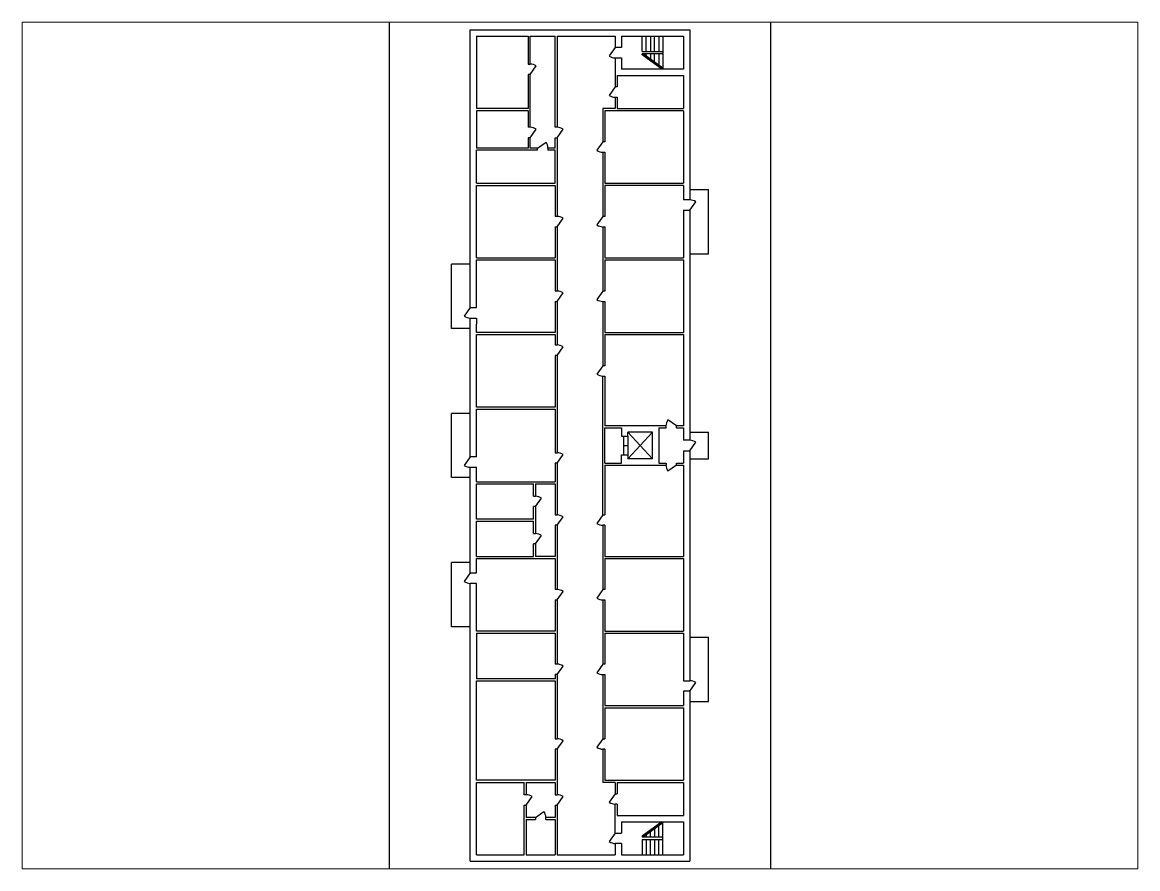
# Paper-space layout 'Лист1' of a CAD drawing. Header units: millimetres. Extents: x -2 to 204, y 38 to 194.
# The model-space entities are those that its viewports show. They can reach past a viewport. Long polylines and large blocks are cut down to what shows.
import ezdxf

# ---------------------------------------------------------------- set-up
doc = ezdxf.new("R2010")
doc.units = ezdxf.units.MM

msp = doc.modelspace()

# ---------------------------------------------------------------- linework, layer by layer
for p, q in [((-8.75, -13.19), (-8.75, 465.59)), ((175.03, 465.59), (175.03, -13.19)), ((30.14, 426.7), (136.14, 426.7)), ((30.14, 292.7), (30.14, 426.7)), ((136.14, 426.7), (136.14, 344.7)), ((33.14, 423.7), (58.14, 423.7)), ((33.14, 423.7), (33.14, 388.7)), ((58.14, 423.7), (58.14, 410.2)), ((59.14, 423.7), (71.14, 423.7)), ((59.14, 410.2), (59.14, 423.7)), ((71.14, 379.7), (71.14, 423.7)), ((72.14, 423.7), (100.14, 423.7)), ((72.14, 423.7), (72.14, 379.7)), ((100.14, 423.7), (100.14, 418.2)), ((103.14, 423.7), (133.14, 423.7)), ((103.14, 423.7), (103.14, 418.2)), ((113.14, 416.2), (113.14, 423.7)), ((115.14, 416.2), (115.14, 423.7)), ((117.14, 423.7), (117.14, 416.2)), ((119.14, 416.2), (119.14, 423.7)), ((121.14, 423.7), (121.14, 416.2)), ((123.14, 423.7), (123.14, 407.7)), ((133.14, 423.7), (133.14, 407.7)), ((100.14, 418.2), (97.27, 414.11)), ((103.14, 418.2), (100.14, 418.2)), ((113.14, 416.2), (123.14, 416.2)), ((113.14, 414.7), (113.14, 415.2)), ((123.14, 415.2), (113.14, 415.2)), ((122.64, 407.7), (113.14, 414.7)), ((123.14, 408.2), (113.64, 415.2)), ((115.14, 414.1), (115.14, 415.2)), ((117.14, 415.2), (117.14, 412.62)), ((119.14, 411.15), (119.14, 415.2)), ((121.14, 415.2), (121.14, 409.68)), ((58.14, 410.2), (59.14, 410.2)), ((59.14, 405.2), (62.01, 409.3)), ((100.14, 413.2), (103.14, 413.2)), ((100.14, 413.2), (100.14, 399.2)), ((103.14, 413.2), (103.14, 407.7)), ((59.14, 405.2), (58.14, 405.2)), ((58.14, 405.2), (58.14, 388.7)), ((59.14, 379.7), (59.14, 405.2)), ((101.14, 404.7), (101.14, 399.2)), ((101.14, 404.7), (133.14, 404.7)), ((133.14, 407.7), (103.14, 407.7)), ((133.14, 404.7), (133.14, 388.7)), ((100.14, 399.2), (97.27, 395.11)), ((101.14, 399.2), (100.14, 399.2)), ((100.14, 394.2), (101.14, 394.2)), ((100.14, 394.2), (100.14, 388.7)), ((101.14, 394.2), (101.14, 388.7)), ((58.14, 388.7), (33.14, 388.7)), ((58.14, 387.7), (33.14, 387.7)), ((33.14, 387.7), (33.14, 369.7)), ((58.14, 387.7), (58.14, 379.7)), ((94.14, 388.7), (94.14, 372.7)), ((100.14, 388.7), (94.14, 388.7)), ((95.14, 387.7), (95.14, 372.7)), ((133.14, 387.7), (95.14, 387.7)), ((101.14, 388.7), (133.14, 388.7)), ((133.14, 387.7), (133.14, 352.7)), ((59.14, 379.7), (58.14, 379.7)), ((59.14, 374.7), (62.01, 378.8)), ((72.14, 379.7), (71.14, 379.7)), ((72.14, 374.7), (75.01, 378.8)), ((59.14, 374.7), (58.14, 374.7)), ((58.14, 374.7), (58.14, 369.7)), ((59.14, 369.7), (59.14, 374.7)), ((62.64, 369.7), (66.74, 372.57)), ((71.14, 374.7), (72.14, 374.7)), ((71.14, 369.7), (71.14, 374.7)), ((72.14, 374.7), (72.14, 336.7)), ((94.14, 372.7), (91.27, 368.61)), ((95.14, 372.7), (94.14, 372.7)), ((58.14, 369.7), (33.14, 369.7)), ((33.14, 352.7), (33.14, 368.7)), ((62.64, 368.7), (33.14, 368.7)), ((62.64, 369.7), (59.14, 369.7)), ((62.64, 368.7), (62.64, 369.7)), ((71.14, 369.7), (67.64, 369.7)), ((67.64, 369.7), (67.64, 368.7)), ((71.14, 368.7), (67.64, 368.7)), ((71.14, 352.7), (71.14, 368.7)), ((94.14, 367.7), (95.14, 367.7)), ((94.14, 367.7), (94.14, 336.7)), ((95.14, 367.7), (95.14, 352.7)), ((33.14, 352.7), (71.14, 352.7)), ((33.14, 316.7), (33.14, 351.7)), ((33.14, 351.7), (71.14, 351.7)), ((71.14, 351.7), (71.14, 336.7)), ((95.14, 352.7), (133.14, 352.7)), ((133.14, 351.7), (95.14, 351.7)), ((95.14, 351.7), (95.14, 336.7)), ((133.14, 351.7), (133.14, 344.7)), ((136.14, 344.7), (133.14, 344.7)), ((136.14, 349.7), (145.14, 349.7)), ((145.14, 318.7), (145.14, 349.7)), ((133.14, 339.7), (136.14, 339.7)), ((133.14, 339.7), (133.14, 316.7)), ((136.14, 339.7), (139.01, 343.8)), ((136.14, 339.7), (136.14, 228.7)), ((72.14, 336.7), (71.14, 336.7)), ((72.14, 331.7), (75.01, 335.8)), ((94.14, 336.7), (91.27, 332.61)), ((95.14, 336.7), (94.14, 336.7)), ((71.14, 331.7), (72.14, 331.7)), ((71.14, 331.7), (71.14, 316.7)), ((72.14, 331.7), (72.14, 300.7)), ((94.14, 331.7), (95.14, 331.7)), ((94.14, 331.7), (94.14, 300.7)), ((95.14, 331.7), (95.14, 316.7)), ((136.14, 318.7), (145.14, 318.7)), ((30.14, 313.7), (21.14, 313.7)), ((21.14, 282.7), (21.14, 313.7)), ((33.14, 316.7), (71.14, 316.7)), ((33.14, 292.7), (33.14, 315.7)), ((33.14, 315.7), (71.14, 315.7)), ((71.14, 315.7), (71.14, 300.7)), ((95.14, 316.7), (133.14, 316.7)), ((95.14, 315.7), (95.14, 300.7)), ((95.14, 315.7), (133.14, 315.7)), ((133.14, 315.7), (133.14, 280.7)), ((72.14, 300.7), (71.14, 300.7)), ((72.14, 295.7), (75.01, 299.8)), ((94.14, 300.7), (91.27, 296.61)), ((95.14, 300.7), (94.14, 300.7)), ((30.14, 292.7), (27.27, 288.61)), ((30.14, 292.7), (33.14, 292.7)), ((71.14, 295.7), (72.14, 295.7)), ((71.14, 295.7), (71.14, 280.7)), ((72.14, 295.7), (72.14, 274.7)), ((94.14, 295.7), (95.14, 295.7)), ((94.14, 295.7), (94.14, 264.7)), ((95.14, 295.7), (95.14, 280.7)), ((30.14, 284.7), (30.14, 287.7)), ((30.14, 287.7), (33.14, 287.7)), ((33.14, 287.7), (33.14, 284.7)), ((30.14, 282.7), (21.14, 282.7)), ((30.14, 220.7), (30.14, 284.7)), ((33.14, 280.7), (33.14, 284.7)), ((71.14, 280.7), (33.14, 280.7)), ((95.14, 280.7), (133.14, 280.7)), ((33.14, 279.7), (71.14, 279.7)), ((33.14, 244.7), (33.14, 279.7)), ((71.14, 279.7), (71.14, 274.7)), ((71.14, 274.7), (72.14, 274.7)), ((95.14, 279.7), (95.14, 264.7)), ((95.14, 279.7), (133.14, 279.7)), ((133.14, 279.7), (133.14, 235.7)), ((72.14, 269.7), (71.14, 269.7)), ((71.14, 269.7), (71.14, 244.7)), ((72.14, 269.7), (75.01, 273.8)), ((72.14, 269.7), (72.14, 222.7)), ((94.14, 264.7), (91.27, 260.61)), ((95.14, 264.7), (94.14, 264.7)), ((94.14, 259.7), (95.14, 259.7)), ((94.14, 192.7), (94.14, 259.7)), ((95.14, 259.7), (95.14, 235.7)), ((71.14, 244.7), (33.14, 244.7)), ((33.14, 243.7), (71.14, 243.7)), ((33.14, 220.7), (33.14, 243.7)), ((71.14, 243.7), (71.14, 222.7)), ((30.14, 241.7), (21.14, 241.7)), ((21.14, 210.7), (21.14, 241.7)), ((129.64, 235.7), (125.54, 238.57)), ((124.64, 235.7), (95.14, 235.7)), ((95.16, 234.7), (103.14, 234.7)), ((95.16, 217.7), (95.16, 234.7)), ((103.14, 234.7), (103.14, 230.7)), ((118.14, 232.7), (106.14, 232.7)), ((106.14, 230.7), (106.14, 232.7)), ((106.14, 232.7), (118.14, 219.7)), ((106.14, 219.7), (118.14, 232.7)), ((118.14, 219.7), (118.14, 232.7)), ((121.14, 234.7), (121.14, 217.7)), ((121.14, 234.7), (124.64, 234.7)), ((124.64, 234.7), (124.64, 235.7)), ((133.14, 235.7), (129.64, 235.7)), ((129.64, 234.7), (129.64, 235.7)), ((129.64, 234.7), (133.14, 234.7)), ((133.14, 234.7), (133.14, 228.7)), ((136.14, 232.7), (145.14, 232.7)), ((145.14, 219.7), (145.14, 232.7)), ((103.14, 230.7), (106.14, 230.7)), ((104.14, 230.7), (104.14, 221.7)), ((104.14, 226.2), (106.14, 226.2)), ((106.14, 230.7), (106.14, 221.7)), ((136.14, 228.7), (133.14, 228.7)), ((136.14, 223.7), (139.01, 227.8)), ((30.14, 220.7), (27.27, 216.61)), ((33.14, 220.7), (30.14, 220.7)), ((71.14, 222.7), (71.14, 222.7)), ((71.14, 222.7), (72.14, 222.7)), ((72.14, 217.7), (75.01, 221.8)), ((103.14, 217.7), (103.14, 221.7)), ((103.14, 221.7), (106.14, 221.7)), ((106.14, 221.7), (106.14, 219.7)), ((133.14, 223.7), (136.14, 223.7)), ((133.14, 223.7), (133.14, 217.7)), ((136.14, 223.7), (136.14, 112.7)), ((30.14, 215.7), (33.14, 215.7)), ((30.14, 164.7), (30.14, 215.7)), ((33.14, 208.7), (33.14, 215.7)), ((72.14, 217.7), (71.14, 217.7)), ((71.14, 217.7), (71.14, 208.7)), ((72.14, 217.7), (72.14, 192.7)), ((95.14, 216.7), (95.14, 192.7)), ((95.16, 217.7), (103.14, 217.7)), ((95.16, 216.7), (124.64, 216.7)), ((118.14, 219.7), (106.14, 219.7)), ((121.14, 217.7), (124.64, 217.7)), ((124.64, 217.7), (124.64, 216.7)), ((129.64, 216.7), (125.54, 213.84)), ((129.64, 216.7), (129.64, 217.7)), ((129.64, 217.7), (133.14, 217.7)), ((129.64, 216.7), (133.14, 216.7)), ((133.14, 216.7), (133.14, 172.7)), ((136.14, 219.7), (145.14, 219.7)), ((30.14, 210.7), (21.14, 210.7)), ((33.14, 208.7), (71.14, 208.7)), ((33.14, 190.7), (33.14, 207.7)), ((33.14, 207.7), (60.75, 207.7)), ((60.75, 201.7), (60.75, 207.7)), ((61.75, 207.7), (61.75, 201.7)), ((61.75, 207.7), (71.14, 207.7)), ((71.14, 207.7), (71.14, 192.7)), ((60.75, 201.7), (61.75, 201.7)), ((61.75, 196.7), (64.62, 200.8)), ((60.75, 190.7), (60.75, 196.7)), ((61.75, 196.7), (60.75, 196.7)), ((61.75, 196.7), (61.75, 183.7)), ((60.75, 190.7), (33.14, 190.7)), ((33.14, 172.7), (33.14, 189.7)), ((33.14, 189.7), (60.75, 189.7)), ((60.75, 183.7), (60.75, 189.7)), ((71.14, 192.7), (72.14, 192.7)), ((72.14, 187.7), (75.01, 191.8)), ((94.14, 192.7), (91.27, 188.61)), ((94.14, 192.7), (95.14, 192.7)), ((60.75, 183.7), (61.75, 183.7)), ((72.14, 187.7), (71.14, 187.7)), ((71.14, 187.7), (71.14, 172.7)), ((72.14, 187.7), (72.14, 156.7)), ((95.14, 187.7), (94.14, 187.7)), ((94.14, 187.7), (94.14, 156.7)), ((95.14, 187.7), (95.14, 172.7)), ((60.75, 172.7), (60.75, 178.7)), ((61.75, 178.7), (60.75, 178.7)), ((61.75, 178.7), (64.62, 182.8)), ((61.75, 178.7), (61.75, 172.7)), ((33.14, 172.7), (60.75, 172.7)), ((71.14, 172.7), (61.75, 172.7)), ((95.14, 172.7), (133.14, 172.7)), ((30.14, 169.7), (21.14, 169.7)), ((21.14, 138.7), (21.14, 169.7)), ((33.14, 164.7), (33.14, 171.7)), ((33.14, 171.7), (71.14, 171.7)), ((71.14, 171.7), (71.14, 156.7)), ((95.14, 171.7), (95.14, 156.7)), ((95.14, 171.7), (133.14, 171.7)), ((133.14, 171.7), (133.14, 136.7)), ((30.14, 164.7), (27.27, 160.61)), ((30.14, 164.7), (33.14, 164.7)), ((30.14, 25.7), (30.14, 159.7)), ((33.14, 159.7), (30.14, 159.7)), ((33.14, 136.7), (33.14, 159.7)), ((72.14, 156.7), (71.14, 156.7)), ((94.14, 156.7), (91.27, 152.61)), ((95.14, 156.7), (94.14, 156.7)), ((71.14, 151.7), (72.14, 151.7)), ((71.14, 151.7), (71.14, 136.7)), ((72.14, 151.7), (75.01, 155.8)), ((72.14, 151.7), (72.14, 120.7)), ((94.14, 151.7), (95.14, 151.7)), ((94.14, 151.7), (94.14, 120.7)), ((95.14, 151.7), (95.14, 136.7)), ((30.14, 138.7), (21.14, 138.7)), ((71.14, 136.7), (33.14, 136.7)), ((33.14, 135.7), (71.14, 135.7)), ((33.14, 135.7), (33.14, 113.7)), ((71.14, 135.7), (71.14, 120.7)), ((95.14, 136.7), (133.14, 136.7)), ((95.14, 135.7), (95.14, 120.7)), ((95.14, 135.7), (133.14, 135.7)), ((133.14, 135.7), (133.14, 112.7)), ((136.14, 133.7), (145.14, 133.7)), ((145.14, 102.7), (145.14, 133.7)), ((72.14, 120.7), (71.14, 120.7)), ((72.14, 115.7), (75.01, 119.8)), ((94.14, 120.7), (91.27, 116.61)), ((95.14, 120.7), (94.14, 120.7)), ((71.14, 113.7), (33.14, 113.7)), ((71.14, 115.7), (71.14, 113.7)), ((72.14, 115.7), (71.14, 115.7)), ((72.14, 115.7), (72.14, 84.7)), ((94.14, 115.7), (95.14, 115.7)), ((94.14, 115.7), (94.14, 84.7)), ((95.14, 115.7), (95.14, 100.7)), ((33.14, 64.7), (33.14, 112.7)), ((33.14, 112.7), (71.14, 112.7)), ((71.14, 112.7), (71.14, 84.7)), ((133.14, 112.7), (136.14, 112.7)), ((136.14, 107.7), (133.14, 107.7)), ((133.14, 107.7), (133.14, 100.7)), ((136.14, 107.7), (139.01, 111.8)), ((136.14, 107.7), (136.14, 25.7)), ((136.14, 102.7), (145.14, 102.7)), ((95.14, 100.7), (133.14, 100.7)), ((95.14, 99.7), (95.14, 84.7)), ((95.14, 99.7), (133.14, 99.7)), ((133.14, 99.7), (133.14, 64.7)), ((71.14, 84.7), (72.14, 84.7)), ((72.14, 79.7), (75.01, 83.8)), ((94.14, 84.7), (91.27, 80.61)), ((94.14, 84.7), (95.14, 84.7)), ((72.14, 79.7), (71.14, 79.7)), ((71.14, 79.7), (71.14, 64.7)), ((72.14, 79.7), (72.14, 57.7)), ((95.14, 79.7), (94.14, 79.7)), ((94.14, 79.7), (94.14, 63.7)), ((95.14, 79.7), (95.14, 64.7)), ((71.14, 64.7), (33.14, 64.7)), ((95.14, 64.7), (133.14, 64.7)), ((33.14, 28.7), (33.14, 63.7)), ((33.14, 63.7), (56.14, 63.7)), ((56.14, 57.7), (56.14, 63.7)), ((57.14, 63.7), (57.14, 57.7)), ((57.14, 63.7), (71.14, 63.7)), ((71.14, 63.7), (71.14, 57.7)), ((100.14, 63.7), (94.14, 63.7)), ((100.14, 63.7), (100.14, 58.2)), ((101.14, 63.7), (101.14, 58.2)), ((101.14, 63.7), (133.14, 63.7)), ((133.14, 63.7), (133.14, 47.7)), ((57.14, 57.7), (56.14, 57.7)), ((57.14, 52.7), (60.01, 56.8)), ((71.14, 57.7), (72.14, 57.7)), ((72.14, 52.7), (75.01, 56.8)), ((100.14, 58.2), (97.27, 54.11)), ((100.14, 58.2), (101.14, 58.2)), ((56.14, 28.7), (56.14, 52.7)), ((56.14, 52.7), (57.14, 52.7)), ((57.14, 52.7), (57.14, 46.7)), ((61.64, 46.7), (65.74, 49.57)), ((71.14, 52.7), (72.14, 52.7)), ((71.14, 52.7), (71.14, 46.7)), ((72.14, 52.7), (72.14, 28.7)), ((100.14, 39.2), (100.14, 53.2)), ((101.14, 53.2), (100.14, 53.2)), ((101.14, 53.2), (101.14, 47.7)), ((61.64, 46.7), (57.14, 46.7)), ((57.14, 45.7), (61.64, 45.7)), ((57.14, 45.7), (57.14, 28.7)), ((61.64, 46.7), (61.64, 45.7)), ((71.14, 46.7), (66.64, 46.7)), ((66.64, 45.7), (66.64, 46.7)), ((66.64, 45.7), (71.14, 45.7)), ((71.14, 45.7), (71.14, 28.7)), ((101.14, 47.7), (133.14, 47.7)), ((103.14, 44.7), (133.14, 44.7)), ((103.14, 44.7), (103.14, 39.2)), ((122.64, 44.7), (113.14, 37.7)), ((123.14, 44.2), (113.64, 37.2)), ((123.14, 28.7), (123.14, 44.7)), ((133.14, 44.7), (133.14, 28.7)), ((100.14, 39.2), (97.27, 35.11)), ((100.14, 39.2), (103.14, 39.2)), ((113.14, 37.7), (113.14, 37.2)), ((115.14, 38.31), (115.14, 37.2)), ((117.14, 37.2), (117.14, 39.78)), ((119.14, 41.26), (119.14, 37.2)), ((121.14, 37.2), (121.14, 42.73)), ((100.14, 34.2), (100.14, 28.7)), ((103.14, 34.2), (100.14, 34.2)), ((103.14, 34.2), (103.14, 28.7)), ((123.14, 37.2), (113.14, 37.2)), ((113.14, 36.2), (123.14, 36.2)), ((113.14, 36.2), (113.14, 28.7)), ((115.14, 36.2), (115.14, 28.7)), ((117.14, 28.7), (117.14, 36.2)), ((119.14, 36.2), (119.14, 28.7)), ((121.14, 28.7), (121.14, 36.2)), ((33.14, 28.7), (56.14, 28.7)), ((57.14, 28.7), (71.14, 28.7)), ((72.14, 28.7), (100.14, 28.7)), ((103.14, 28.7), (133.14, 28.7)), ((30.14, 25.7), (136.14, 25.7))]:
    msp.add_line(p, q)
for centre, start, end in [((59.01, 404.8), 56.351, 88.649), ((100.27, 418.61), 236.351, 268.649), ((100.27, 399.61), 236.351, 268.649), ((59.01, 374.3), 56.351, 88.649), ((72.01, 374.3), 56.351, 88.649), ((62.24, 369.58), 1.351, 33.649), ((94.27, 373.11), 236.351, 268.649), ((136.01, 339.3), 56.351, 88.649), ((72.01, 331.3), 56.351, 88.649), ((94.27, 337.11), 236.351, 268.649), ((72.01, 295.3), 56.351, 88.649), ((94.27, 301.11), 236.351, 268.649), ((30.27, 293.11), 236.351, 268.649), ((72.01, 269.3), 56.351, 88.649), ((94.27, 265.11), 236.351, 268.649), ((130.04, 235.58), 146.351, 178.649), ((136.01, 223.3), 56.351, 88.649), ((72.01, 217.3), 56.351, 88.649), ((30.27, 221.11), 236.351, 268.649), ((130.04, 216.83), 181.351, 213.649), ((61.62, 196.3), 56.351, 88.649), ((72.01, 187.3), 56.351, 88.649), ((94.27, 193.11), 236.351, 268.649), ((61.62, 178.3), 56.351, 88.649), ((30.27, 165.11), 236.351, 268.649), ((72.01, 151.3), 56.351, 88.649), ((94.27, 157.11), 236.351, 268.649), ((72.01, 115.3), 56.351, 88.649), ((94.27, 121.11), 236.351, 268.649), ((136.01, 107.3), 56.351, 88.649), ((72.01, 79.3), 56.351, 88.649), ((94.27, 85.11), 236.351, 268.649), ((57.01, 52.3), 56.351, 88.649), ((72.01, 52.3), 56.351, 88.649), ((100.27, 58.61), 236.351, 268.649), ((61.24, 46.58), 1.351, 33.649), ((100.27, 39.61), 236.351, 268.649)]:
    msp.add_arc(centre, 5.41, start, end)

psp = doc.layouts.new('Лист1')

# ---------------------------------------------------------------- viewports
at = {"layer": '0', "view_target_point": (83.14, 226.2)}
psp.add_viewport(center=(101.08, 115.74), size=(205.6, 156), view_center_point=(0, 0), view_height=408.3131, dxfattribs=at)

doc.saveas('drawing.dxf')
